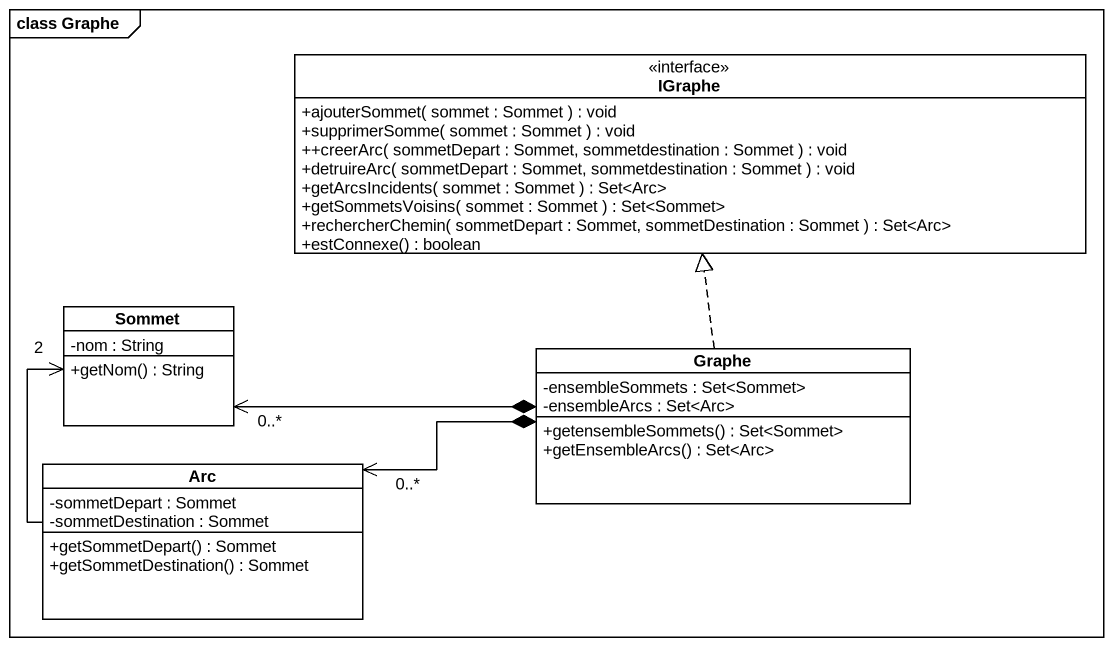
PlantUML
@startuml
mainframe class Graphe
hide circle
hide empty members
skinparam classAttributeIconSize 0
interface IGraphe {
  +ajouterSommet( sommet : Sommet ) : void
  +supprimerSomme( sommet : Sommet ) : void
  ++creerArc( sommetDepart : Sommet, sommetdestination : Sommet ) : void
  +detruireArc( sommetDepart : Sommet, sommetdestination : Sommet ) : void
  +getArcsIncidents( sommet : Sommet ) : Set<Arc>
  +getSommetsVoisins( sommet : Sommet ) : Set<Sommet>
  +rechercherChemin( sommetDepart : Sommet, sommetDestination : Sommet ) : Set<Arc>
  +estConnexe() : boolean
}
class Sommet {
  -nom : String
  +getNom() : String
}
class Graphe {
  -ensembleSommets : Set<Sommet>
  -ensembleArcs : Set<Arc>
  +getensembleSommets() : Set<Sommet>
  +getEnsembleArcs() : Set<Arc>
}
class Arc {
  -sommetDepart : Sommet
  -sommetDestination : Sommet
  +getSommetDepart() : Sommet
  +getSommetDestination() : Sommet
}
Graphe .up.|> IGraphe
Graphe *-left-> "0..*" Sommet
Graphe *-left-> "0..*" Arc
Arc -up-> "2" Sommet
@enduml
